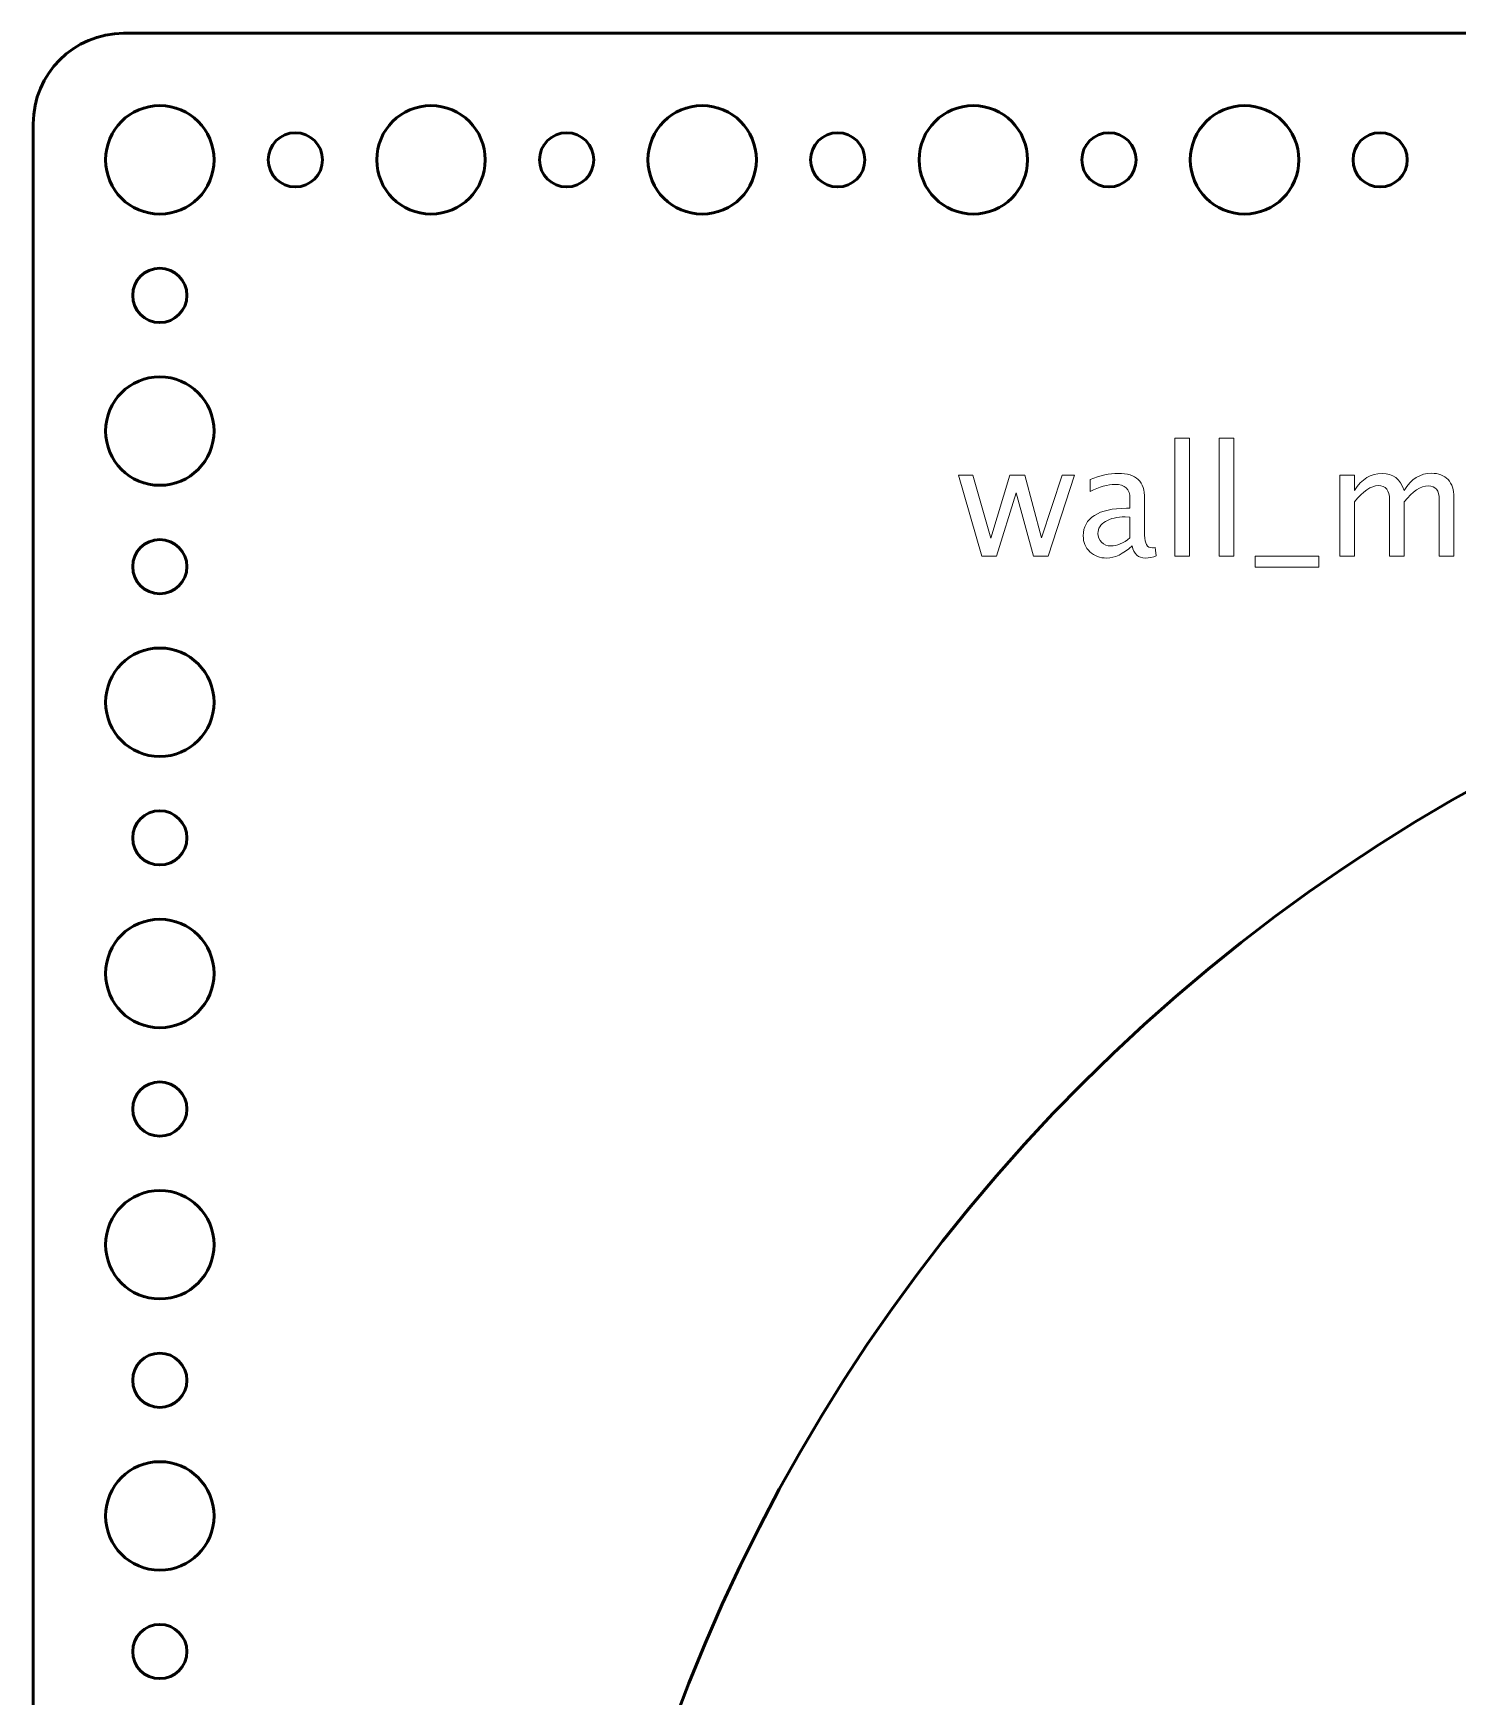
# Model space of a CAD drawing. Header units: centimetres. Extents: x -42.2 to 35.5, y -42.7 to 42.2.
# Drawn here: x -27.7 to -19.82, y -26.5 to -17.3 of the extents above; entities that cross this region are included whole.
import ezdxf

# ---------------------------------------------------------------- set-up
doc = ezdxf.new("R2010")
doc.units = ezdxf.units.CM
doc.header["$MEASUREMENT"] = 0
doc.layers.add('Layer 1', color=7, linetype='Continuous')

msp = doc.modelspace()

# ---------------------------------------------------------------- linework, layer by layer
at = {"layer": 'Layer 1', "lineweight": 53}
for centre, major_axis in [((-26.99999, -18.00001), (0, 0.30001)), ((-25.49999, -18.00001), (0, 0.30001)), ((-23.99999, -18.00001), (0, 0.30001)), ((-22.49999, -18.00001), (0, 0.30001)), ((-20.99999, -18.00001), (0, 0.30001)), ((-26.25, -18), (0, 0.15)), ((-24.75, -18), (0, 0.15)), ((-23.25, -18), (0, 0.15)), ((-21.75, -18), (0, 0.15)), ((-20.25, -18), (0, 0.15))]:
    msp.add_ellipse(centre, major_axis=major_axis, ratio=1, dxfattribs=at)
at = {"layer": 'Layer 1', "color": 5, "lineweight": 53}
msp.add_ellipse((-15, -30), major_axis=(0, 9.75), ratio=1, dxfattribs=at)
at = {"layer": 'Layer 1', "lineweight": 53}
for points, knots in [([(-27.7, -42.2), (-27.7, -42.2), (-27.7, -17.8), (-27.7, -17.8), (-27.7, -17.8), (-27.7, -17.52386), (-27.47614, -17.3), (-27.2, -17.3), (-27.2, -17.3), (-27.2, -17.3), (-2.8, -17.3), (-2.8, -17.3), (-2.8, -17.3), (-2.52386, -17.3), (-2.3, -17.52386), (-2.3, -17.8), (-2.3, -17.8), (-2.3, -17.8), (-2.3, -42.2), (-2.3, -42.2), (-2.3, -42.2), (-2.3, -42.47614), (-2.52386, -42.7), (-2.8, -42.7), (-2.8, -42.7), (-2.8, -42.7), (-27.2, -42.7), (-27.2, -42.7), (-27.2, -42.7), (-27.47614, -42.7), (-27.7, -42.47614), (-27.7, -42.2)], [0, 0, 0, 0, 0.1111111, 0.1111111, 0.1111111, 0.1111111, 0.2222222, 0.2222222, 0.2222222, 0.2222222, 0.3333333, 0.3333333, 0.3333333, 0.3333333, 0.4444444, 0.4444444, 0.4444444, 0.4444444, 0.5555556, 0.5555556, 0.5555556, 0.5555556, 0.6666667, 0.6666667, 0.6666667, 0.6666667, 0.7777778, 0.7777778, 0.7777778, 0.7777778, 1, 1, 1, 1]), ([(-27.15, -18.75), (-27.15, -18.66716), (-27.08284, -18.6), (-27, -18.6), (-27, -18.6), (-26.91716, -18.6), (-26.85, -18.66716), (-26.85, -18.75), (-26.85, -18.75), (-26.85, -18.83284), (-26.91716, -18.9), (-27, -18.9), (-27, -18.9), (-27.08284, -18.9), (-27.15, -18.83284), (-27.15, -18.75)], [0, 0, 0, 0, 0.2, 0.2, 0.2, 0.2, 0.4, 0.4, 0.4, 0.4, 0.6, 0.6, 0.6, 0.6, 1, 1, 1, 1]), ([(-27.3, -19.5), (-27.3, -19.33431), (-27.16569, -19.2), (-27, -19.2), (-27, -19.2), (-26.83431, -19.2), (-26.7, -19.33431), (-26.7, -19.5), (-26.7, -19.5), (-26.7, -19.66569), (-26.83431, -19.8), (-27, -19.8), (-27, -19.8), (-27.16569, -19.8), (-27.3, -19.66569), (-27.3, -19.5)], [0, 0, 0, 0, 0.2, 0.2, 0.2, 0.2, 0.4, 0.4, 0.4, 0.4, 0.6, 0.6, 0.6, 0.6, 1, 1, 1, 1]), ([(-27.15, -20.25), (-27.15, -20.16716), (-27.08284, -20.1), (-27, -20.1), (-27, -20.1), (-26.91716, -20.1), (-26.85, -20.16716), (-26.85, -20.25), (-26.85, -20.25), (-26.85, -20.33284), (-26.91716, -20.4), (-27, -20.4), (-27, -20.4), (-27.08284, -20.4), (-27.15, -20.33284), (-27.15, -20.25)], [0, 0, 0, 0, 0.2, 0.2, 0.2, 0.2, 0.4, 0.4, 0.4, 0.4, 0.6, 0.6, 0.6, 0.6, 1, 1, 1, 1]), ([(-27.3, -21), (-27.3, -20.83431), (-27.16569, -20.7), (-27, -20.7), (-27, -20.7), (-26.83431, -20.7), (-26.7, -20.83431), (-26.7, -21), (-26.7, -21), (-26.7, -21.16569), (-26.83431, -21.3), (-27, -21.3), (-27, -21.3), (-27.16569, -21.3), (-27.3, -21.16569), (-27.3, -21)], [0, 0, 0, 0, 0.2, 0.2, 0.2, 0.2, 0.4, 0.4, 0.4, 0.4, 0.6, 0.6, 0.6, 0.6, 1, 1, 1, 1]), ([(-27.15, -21.75), (-27.15, -21.66716), (-27.08284, -21.6), (-27, -21.6), (-27, -21.6), (-26.91716, -21.6), (-26.85, -21.66716), (-26.85, -21.75), (-26.85, -21.75), (-26.85, -21.83284), (-26.91716, -21.9), (-27, -21.9), (-27, -21.9), (-27.08284, -21.9), (-27.15, -21.83284), (-27.15, -21.75)], [0, 0, 0, 0, 0.2, 0.2, 0.2, 0.2, 0.4, 0.4, 0.4, 0.4, 0.6, 0.6, 0.6, 0.6, 1, 1, 1, 1]), ([(-27.3, -22.5), (-27.3, -22.33431), (-27.16569, -22.2), (-27, -22.2), (-27, -22.2), (-26.83431, -22.2), (-26.7, -22.33431), (-26.7, -22.5), (-26.7, -22.5), (-26.7, -22.66569), (-26.83431, -22.8), (-27, -22.8), (-27, -22.8), (-27.16569, -22.8), (-27.3, -22.66569), (-27.3, -22.5)], [0, 0, 0, 0, 0.2, 0.2, 0.2, 0.2, 0.4, 0.4, 0.4, 0.4, 0.6, 0.6, 0.6, 0.6, 1, 1, 1, 1]), ([(-27.15, -23.25), (-27.15, -23.16716), (-27.08284, -23.1), (-27, -23.1), (-27, -23.1), (-26.91716, -23.1), (-26.85, -23.16716), (-26.85, -23.25), (-26.85, -23.25), (-26.85, -23.33284), (-26.91716, -23.4), (-27, -23.4), (-27, -23.4), (-27.08284, -23.4), (-27.15, -23.33284), (-27.15, -23.25)], [0, 0, 0, 0, 0.2, 0.2, 0.2, 0.2, 0.4, 0.4, 0.4, 0.4, 0.6, 0.6, 0.6, 0.6, 1, 1, 1, 1]), ([(-27.3, -24), (-27.3, -23.83431), (-27.16569, -23.7), (-27, -23.7), (-27, -23.7), (-26.83431, -23.7), (-26.7, -23.83431), (-26.7, -24), (-26.7, -24), (-26.7, -24.16569), (-26.83431, -24.3), (-27, -24.3), (-27, -24.3), (-27.16569, -24.3), (-27.3, -24.16569), (-27.3, -24)], [0, 0, 0, 0, 0.2, 0.2, 0.2, 0.2, 0.4, 0.4, 0.4, 0.4, 0.6, 0.6, 0.6, 0.6, 1, 1, 1, 1]), ([(-27.15, -24.75), (-27.15, -24.66716), (-27.08284, -24.6), (-27, -24.6), (-27, -24.6), (-26.91716, -24.6), (-26.85, -24.66716), (-26.85, -24.75), (-26.85, -24.75), (-26.85, -24.83284), (-26.91716, -24.9), (-27, -24.9), (-27, -24.9), (-27.08284, -24.9), (-27.15, -24.83284), (-27.15, -24.75)], [0, 0, 0, 0, 0.2, 0.2, 0.2, 0.2, 0.4, 0.4, 0.4, 0.4, 0.6, 0.6, 0.6, 0.6, 1, 1, 1, 1]), ([(-27.3, -25.5), (-27.3, -25.33431), (-27.16569, -25.2), (-27, -25.2), (-27, -25.2), (-26.83431, -25.2), (-26.7, -25.33431), (-26.7, -25.5), (-26.7, -25.5), (-26.7, -25.66569), (-26.83431, -25.8), (-27, -25.8), (-27, -25.8), (-27.16569, -25.8), (-27.3, -25.66569), (-27.3, -25.5)], [0, 0, 0, 0, 0.2, 0.2, 0.2, 0.2, 0.4, 0.4, 0.4, 0.4, 0.6, 0.6, 0.6, 0.6, 1, 1, 1, 1]), ([(-27.15, -26.25), (-27.15, -26.16716), (-27.08284, -26.1), (-27, -26.1), (-27, -26.1), (-26.91716, -26.1), (-26.85, -26.16716), (-26.85, -26.25), (-26.85, -26.25), (-26.85, -26.33284), (-26.91716, -26.4), (-27, -26.4), (-27, -26.4), (-27.08284, -26.4), (-27.15, -26.33284), (-27.15, -26.25)], [0, 0, 0, 0, 0.2, 0.2, 0.2, 0.2, 0.4, 0.4, 0.4, 0.4, 0.6, 0.6, 0.6, 0.6, 1, 1, 1, 1])]:
    msp.add_open_spline(points, degree=3, knots=knots, dxfattribs=at)
at = {"layer": 'Layer 1', "color": 5, "lineweight": 9}
for points, knots in [([(-21.3857, -20.1923), (-21.3857, -20.1923), (-21.3857, -19.53952), (-21.3857, -19.53952), (-21.3857, -19.53952), (-21.3857, -19.53952), (-21.30442, -19.53952), (-21.30442, -19.53952), (-21.30442, -19.53952), (-21.30442, -19.53952), (-21.30442, -20.1923), (-21.30442, -20.1923), (-21.30442, -20.1923), (-21.30442, -20.1923), (-21.3857, -20.1923), (-21.3857, -20.1923)], [0, 0, 0, 0, 0.2, 0.2, 0.2, 0.2, 0.4, 0.4, 0.4, 0.4, 0.6, 0.6, 0.6, 0.6, 1, 1, 1, 1]), ([(-21.14101, -20.1923), (-21.14101, -20.1923), (-21.14101, -19.53952), (-21.14101, -19.53952), (-21.14101, -19.53952), (-21.14101, -19.53952), (-21.05973, -19.53952), (-21.05973, -19.53952), (-21.05973, -19.53952), (-21.05973, -19.53952), (-21.05973, -20.1923), (-21.05973, -20.1923), (-21.05973, -20.1923), (-21.05973, -20.1923), (-21.14101, -20.1923), (-21.14101, -20.1923)], [0, 0, 0, 0, 0.2, 0.2, 0.2, 0.2, 0.4, 0.4, 0.4, 0.4, 0.6, 0.6, 0.6, 0.6, 1, 1, 1, 1]), ([(-22.45306, -20.1923), (-22.45306, -20.1923), (-22.58175, -19.74356), (-22.58175, -19.74356), (-22.58175, -19.74356), (-22.58175, -19.74356), (-22.50245, -19.74356), (-22.50245, -19.74356), (-22.50245, -19.74356), (-22.50245, -19.74356), (-22.40381, -20.09197), (-22.40381, -20.09197), (-22.40381, -20.09197), (-22.40381, -20.09197), (-22.29741, -19.74356), (-22.29741, -19.74356), (-22.29741, -19.74356), (-22.29741, -19.74356), (-22.21613, -19.74356), (-22.21613, -19.74356), (-22.21613, -19.74356), (-22.21613, -19.74356), (-22.12257, -20.09141), (-22.12257, -20.09141), (-22.12257, -20.09141), (-22.12257, -20.09141), (-22.0094, -19.74356), (-22.0094, -19.74356), (-22.0094, -19.74356), (-22.0094, -19.74356), (-21.93998, -19.74356), (-21.93998, -19.74356), (-21.93998, -19.74356), (-21.93998, -19.74356), (-22.08645, -20.1923), (-22.08645, -20.1923), (-22.08645, -20.1923), (-22.08645, -20.1923), (-22.16773, -20.1923), (-22.16773, -20.1923), (-22.16773, -20.1923), (-22.16773, -20.1923), (-22.26397, -19.84234), (-22.26397, -19.84234), (-22.26397, -19.84234), (-22.26397, -19.84234), (-22.37178, -20.1923), (-22.37178, -20.1923), (-22.37178, -20.1923), (-22.37178, -20.1923), (-22.45306, -20.1923), (-22.45306, -20.1923)], [0, 0, 0, 0, 0.0714286, 0.0714286, 0.0714286, 0.0714286, 0.1428571, 0.1428571, 0.1428571, 0.1428571, 0.2142857, 0.2142857, 0.2142857, 0.2142857, 0.2857143, 0.2857143, 0.2857143, 0.2857143, 0.3571429, 0.3571429, 0.3571429, 0.3571429, 0.4285714, 0.4285714, 0.4285714, 0.4285714, 0.5, 0.5, 0.5, 0.5, 0.5714286, 0.5714286, 0.5714286, 0.5714286, 0.6428571, 0.6428571, 0.6428571, 0.6428571, 0.7142857, 0.7142857, 0.7142857, 0.7142857, 0.7857143, 0.7857143, 0.7857143, 0.7857143, 0.8571429, 0.8571429, 0.8571429, 0.8571429, 1, 1, 1, 1]), ([(-21.62191, -20.13515), (-21.67073, -20.18002), (-21.71772, -20.20246), (-21.76288, -20.20246), (-21.76288, -20.20246), (-21.79999, -20.20246), (-21.83089, -20.19089), (-21.85531, -20.16761), (-21.85531, -20.16761), (-21.87986, -20.14432), (-21.89214, -20.11497), (-21.89214, -20.07955), (-21.89214, -20.07955), (-21.89214, -20.03059), (-21.87153, -19.99291), (-21.83033, -19.96666), (-21.83033, -19.96666), (-21.78912, -19.94042), (-21.73, -19.92729), (-21.65295, -19.92729), (-21.65295, -19.92729), (-21.65295, -19.92729), (-21.6339, -19.92729), (-21.6339, -19.92729), (-21.6339, -19.92729), (-21.6339, -19.92729), (-21.6339, -19.87325), (-21.6339, -19.87325), (-21.6339, -19.87325), (-21.6339, -19.82118), (-21.661, -19.79521), (-21.71532, -19.79521), (-21.71532, -19.79521), (-21.75737, -19.79521), (-21.80338, -19.80848), (-21.85319, -19.83501), (-21.85319, -19.83501), (-21.85319, -19.83501), (-21.85319, -19.76812), (-21.85319, -19.76812), (-21.85319, -19.76812), (-21.79844, -19.74554), (-21.74679, -19.73425), (-21.69839, -19.73425), (-21.69839, -19.73425), (-21.64858, -19.73425), (-21.61175, -19.74554), (-21.58818, -19.76826), (-21.58818, -19.76826), (-21.56448, -19.79098), (-21.55262, -19.82597), (-21.55262, -19.87325), (-21.55262, -19.87325), (-21.55262, -19.87325), (-21.55262, -20.07602), (-21.55262, -20.07602), (-21.55262, -20.07602), (-21.55262, -20.12245), (-21.53837, -20.14573), (-21.50972, -20.14573), (-21.50972, -20.14573), (-21.5062, -20.14573), (-21.50097, -20.14517), (-21.49406, -20.14404), (-21.49406, -20.14404), (-21.49406, -20.14404), (-21.48827, -20.1892), (-21.48827, -20.1892), (-21.48827, -20.1892), (-21.50676, -20.19809), (-21.52708, -20.20246), (-21.54938, -20.20246), (-21.54938, -20.20246), (-21.58734, -20.20246), (-21.61147, -20.18002), (-21.62191, -20.13515)], [0, 0, 0, 0, 0.05, 0.05, 0.05, 0.05, 0.1, 0.1, 0.1, 0.1, 0.15, 0.15, 0.15, 0.15, 0.2, 0.2, 0.2, 0.2, 0.25, 0.25, 0.25, 0.25, 0.3, 0.3, 0.3, 0.3, 0.35, 0.35, 0.35, 0.35, 0.4, 0.4, 0.4, 0.4, 0.45, 0.45, 0.45, 0.45, 0.5, 0.5, 0.5, 0.5, 0.55, 0.55, 0.55, 0.55, 0.6, 0.6, 0.6, 0.6, 0.65, 0.65, 0.65, 0.65, 0.7, 0.7, 0.7, 0.7, 0.75, 0.75, 0.75, 0.75, 0.8, 0.8, 0.8, 0.8, 0.85, 0.85, 0.85, 0.85, 0.9, 0.9, 0.9, 0.9, 1, 1, 1, 1]), ([(-20.47299, -20.1923), (-20.47299, -20.1923), (-20.47299, -19.74356), (-20.47299, -19.74356), (-20.47299, -19.74356), (-20.47299, -19.74356), (-20.39171, -19.74356), (-20.39171, -19.74356), (-20.39171, -19.74356), (-20.39171, -19.74356), (-20.39171, -19.82837), (-20.39171, -19.82837), (-20.39171, -19.82837), (-20.35206, -19.76558), (-20.30126, -19.73425), (-20.23903, -19.73425), (-20.23903, -19.73425), (-20.17905, -19.73425), (-20.13827, -19.76558), (-20.11654, -19.82837), (-20.11654, -19.82837), (-20.07802, -19.76501), (-20.02778, -19.7334), (-19.96612, -19.7334), (-19.96612, -19.7334), (-19.92676, -19.7334), (-19.89614, -19.74498), (-19.87426, -19.76826), (-19.87426, -19.76826), (-19.85239, -19.79154), (-19.84138, -19.82414), (-19.84138, -19.86605), (-19.84138, -19.86605), (-19.84138, -19.86605), (-19.84138, -20.1923), (-19.84138, -20.1923), (-19.84138, -20.1923), (-19.84138, -20.1923), (-19.92266, -20.1923), (-19.92266, -20.1923), (-19.92266, -20.1923), (-19.92266, -20.1923), (-19.92266, -19.87946), (-19.92266, -19.87946), (-19.92266, -19.87946), (-19.92266, -19.82837), (-19.94297, -19.80283), (-19.98361, -19.80283), (-19.98361, -19.80283), (-20.02581, -19.80283), (-20.07012, -19.83261), (-20.11654, -19.8923), (-20.11654, -19.8923), (-20.11654, -19.8923), (-20.11654, -20.1923), (-20.11654, -20.1923), (-20.11654, -20.1923), (-20.11654, -20.1923), (-20.19782, -20.1923), (-20.19782, -20.1923), (-20.19782, -20.1923), (-20.19782, -20.1923), (-20.19782, -19.87917), (-20.19782, -19.87917), (-20.19782, -19.87917), (-20.19782, -19.82767), (-20.21842, -19.80199), (-20.25977, -19.80199), (-20.25977, -19.80199), (-20.30083, -19.80199), (-20.34486, -19.8319), (-20.39171, -19.89187), (-20.39171, -19.89187), (-20.39171, -19.89187), (-20.39171, -20.1923), (-20.39171, -20.1923), (-20.39171, -20.1923), (-20.39171, -20.1923), (-20.47299, -20.1923), (-20.47299, -20.1923)], [0, 0, 0, 0, 0.047619, 0.047619, 0.047619, 0.047619, 0.0952381, 0.0952381, 0.0952381, 0.0952381, 0.1428571, 0.1428571, 0.1428571, 0.1428571, 0.1904762, 0.1904762, 0.1904762, 0.1904762, 0.2380952, 0.2380952, 0.2380952, 0.2380952, 0.2857143, 0.2857143, 0.2857143, 0.2857143, 0.3333333, 0.3333333, 0.3333333, 0.3333333, 0.3809524, 0.3809524, 0.3809524, 0.3809524, 0.4285714, 0.4285714, 0.4285714, 0.4285714, 0.4761905, 0.4761905, 0.4761905, 0.4761905, 0.5238095, 0.5238095, 0.5238095, 0.5238095, 0.5714286, 0.5714286, 0.5714286, 0.5714286, 0.6190476, 0.6190476, 0.6190476, 0.6190476, 0.6666667, 0.6666667, 0.6666667, 0.6666667, 0.7142857, 0.7142857, 0.7142857, 0.7142857, 0.7619048, 0.7619048, 0.7619048, 0.7619048, 0.8095238, 0.8095238, 0.8095238, 0.8095238, 0.8571429, 0.8571429, 0.8571429, 0.8571429, 0.9047619, 0.9047619, 0.9047619, 0.9047619, 1, 1, 1, 1]), ([(-21.6339, -20.09084), (-21.6339, -20.09084), (-21.6339, -19.97555), (-21.6339, -19.97555), (-21.6339, -19.97555), (-21.6339, -19.97555), (-21.66001, -19.97471), (-21.66001, -19.97471), (-21.66001, -19.97471), (-21.70516, -19.97471), (-21.74157, -19.98303), (-21.76937, -19.99968), (-21.76937, -19.99968), (-21.79703, -20.01647), (-21.81086, -20.03863), (-21.81086, -20.06629), (-21.81086, -20.06629), (-21.81086, -20.08562), (-21.80394, -20.10199), (-21.79025, -20.11539), (-21.79025, -20.11539), (-21.77642, -20.1288), (-21.75963, -20.13557), (-21.73974, -20.13557), (-21.73974, -20.13557), (-21.70587, -20.13557), (-21.67059, -20.12062), (-21.6339, -20.09084)], [0, 0, 0, 0, 0.125, 0.125, 0.125, 0.125, 0.25, 0.25, 0.25, 0.25, 0.375, 0.375, 0.375, 0.375, 0.5, 0.5, 0.5, 0.5, 0.625, 0.625, 0.625, 0.625, 0.75, 0.75, 0.75, 0.75, 1, 1, 1, 1]), ([(-20.94204, -20.25326), (-20.94204, -20.25326), (-20.94204, -20.1923), (-20.94204, -20.1923), (-20.94204, -20.1923), (-20.94204, -20.1923), (-20.58983, -20.1923), (-20.58983, -20.1923), (-20.58983, -20.1923), (-20.58983, -20.1923), (-20.58983, -20.25326), (-20.58983, -20.25326), (-20.58983, -20.25326), (-20.58983, -20.25326), (-20.94204, -20.25326), (-20.94204, -20.25326)], [0, 0, 0, 0, 0.2, 0.2, 0.2, 0.2, 0.4, 0.4, 0.4, 0.4, 0.6, 0.6, 0.6, 0.6, 1, 1, 1, 1])]:
    msp.add_open_spline(points, degree=3, knots=knots, dxfattribs=at)

doc.saveas('drawing.dxf')
